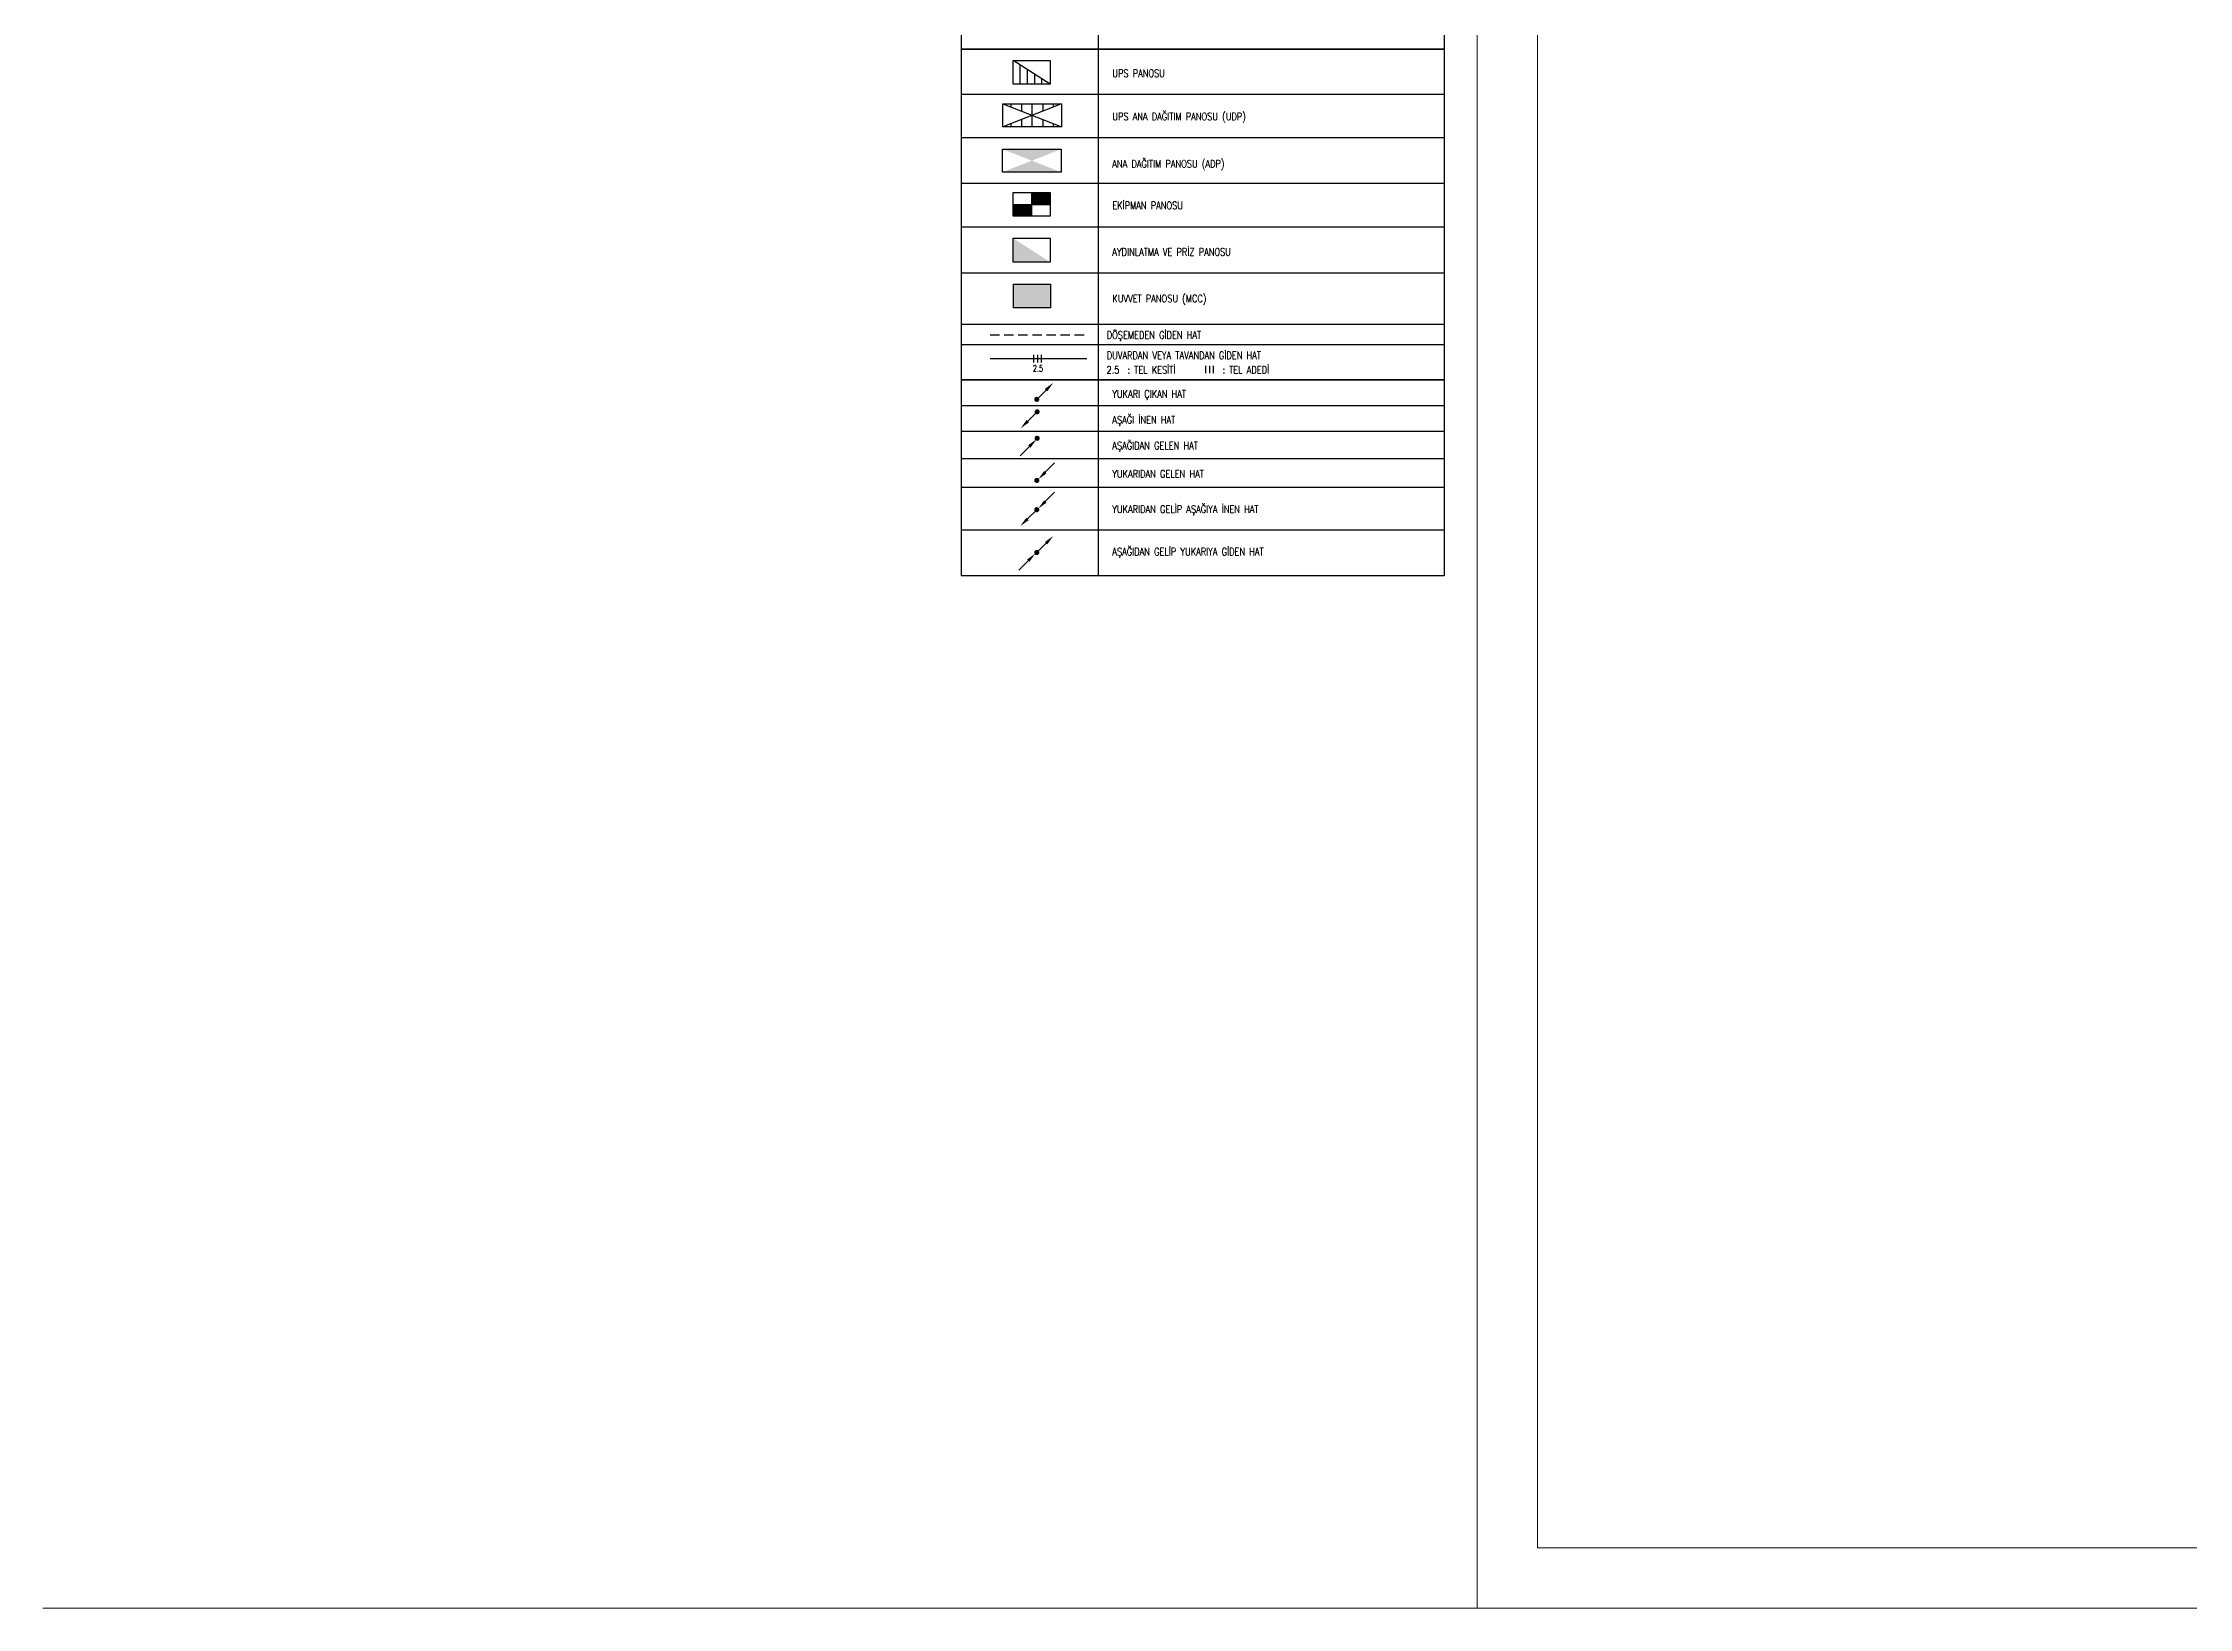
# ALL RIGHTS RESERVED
# Model space of a CAD drawing. Extents: x -1907 to 11890, y 0 to 8298.
# Drawn here: x -1907 to 947, y 0 to 2081 of the extents above; entities that cross this region are included whole.
import ezdxf

# ---------------------------------------------------------------- set-up
doc = ezdxf.new("R2010")
doc.units = 0
doc.header["$MEASUREMENT"] = 0
doc.linetypes.add('HIDDEN', pattern=[0.375, 0.25, -0.125])
for name, color, linetype, lineweight in [('10', 9, 'Continuous', 9), ('40A', 9, 'Continuous', 9), ('E-ANA DAĞITIM PANOSU', 7, 'Continuous', 30), ('E-AYDINLATMA VE PRİZ PANOSU', 7, 'Continuous', 30), ('E-AŞAĞI İNEN HAT', 7, 'Continuous', 30), ('E-AŞAĞIDAN GELEN HAT', 7, 'Continuous', 30), ('E-AŞAĞIDAN GELİP YUKARIYA GİDEN HAT', 7, 'Continuous', 30), ('E-EKİPMAN PANOSU', 7, 'Continuous', 30), ('E-KABLO', 7, 'Continuous', 30), ('E-KUVVET PANOSU (MCC)', 7, 'Continuous', 30), ('E-UPS ANA DAĞITIM PANOSU', 7, 'Continuous', 30), ('E-UPS PANOSU', 7, 'Continuous', 30), ('E-YAZI', 7, 'Continuous', 30), ('E-YUKARI ÇIKAN HAT', 7, 'Continuous', 30), ('E-YUKARIDAN GELEN HAT', 7, 'Continuous', 30), ('E-YUKARIDAN GELİP AŞAĞIYA İNEN HAT', 7, 'Continuous', 30)]:
    doc.layers.add(name, color=color, linetype=linetype, lineweight=lineweight)
doc.styles.add('E-YAZI', font='txttw.shx')

# ---------------------------------------------------------------- blocks, each defined once
blk = doc.blocks.new('100_UPS PANOSU')
at = {"layer": 'E-UPS PANOSU', "color": 4}
for p, q in [((-38.4, 49.4), (38.4, 49.4)), ((-38.4, 0), (-38.4, 49.4)), ((38.4, 0), (-38.4, 49.4)), ((38.4, 49.4), (38.4, 0)), ((38.4, 0), (-38.4, 0)), ((-23.4, 0), (-23.4, 39.7)), ((-8.4, 0), (-8.4, 30.1)), ((6.6, 0), (6.6, 20.4)), ((21.6, 0), (21.6, 10.8))]:
    blk.add_line(p, q, dxfattribs=at)
blk = doc.blocks.new('100_UPS ANA DAĞITIM PANOSU')
at = {"layer": 'E-UPS ANA DAĞITIM PANOSU', "color": 4}
for p, q in [((-4.87, 1.91), (4.87, 1.91)), ((-4.87, -1.91), (-4.87, 1.91)), ((-4.87, 1.91), (4.87, -1.91)), ((4.87, 1.91), (-4.87, -1.91)), ((-3.52, 1.91), (-3.52, 1.38)), ((-1.76, 1.91), (-1.76, 0.69)), ((0, -1.91), (0, 1.91)), ((1.76, 1.91), (1.76, 0.69)), ((3.52, 1.91), (3.52, 1.38)), ((4.87, 1.91), (4.87, -1.91)), ((4.87, -1.91), (-4.87, -1.91)), ((-3.52, -1.38), (-3.52, -1.91)), ((-1.76, -0.69), (-1.76, -1.91)), ((1.76, -0.69), (1.76, -1.91)), ((3.52, -1.38), (3.52, -1.91))]:
    blk.add_line(p, q, dxfattribs=at)
blk = doc.blocks.new('100_ANA DAĞITIM PANOSU')
at = {"layer": 'E-ANA DAĞITIM PANOSU', "color": 4}
for p, q in [((-4.87, 1.91), (4.87, 1.91)), ((-4.87, -1.91), (-4.87, 1.91)), ((4.87, 1.91), (4.87, -1.91)), ((4.87, -1.91), (-4.87, -1.91))]:
    blk.add_line(p, q, dxfattribs=at)
blk.add_solid([(-4.87, 1.91), (4.87, 1.91), (4.87, -1.91), (-4.87, -1.91)], dxfattribs=at)
blk = doc.blocks.new('100_EKİPMAN PANOSU')
at = {"layer": 'E-EKİPMAN PANOSU', "color": 4}
for p, q in [((-3.07, 3.95), (3.07, 3.95)), ((-3.07, 0), (-3.07, 3.95)), ((0, 3.95), (0, 0)), ((3.07, 3.95), (3.07, 0)), ((-3.07, 1.97), (3.07, 1.97)), ((3.07, 0), (-3.07, 0))]:
    blk.add_line(p, q, dxfattribs=at)
for points in [[(0, 3.95), (3.07, 3.95), (0, 1.97), (3.07, 1.97)], [(-3.07, 1.97), (0, 1.97), (-3.07, 0), (0, 0)]]:
    blk.add_solid(points, dxfattribs=at)
blk = doc.blocks.new('100_AYDINLATMA VE PRİZ PANOSU')
at = {"layer": 'E-AYDINLATMA VE PRİZ PANOSU', "color": 4}
for p, q in [((-3.07, 3.95), (3.07, 3.95)), ((-3.07, 0), (-3.07, 3.95)), ((3.07, 3.95), (3.07, 0)), ((3.07, 0), (-3.07, 0))]:
    blk.add_line(p, q, dxfattribs=at)
blk.add_solid([(3.07, 0), (-3.07, 0), (-3.07, 3.95)], dxfattribs=at)
blk = doc.blocks.new('100_KUVVET PANOSU (MCC)')
at = {"layer": 'E-KUVVET PANOSU (MCC)', "color": 4}
for p, q in [((-3.07, 3.95), (3.07, 3.95)), ((-3.07, 0), (-3.07, 3.95)), ((3.07, 3.95), (3.07, 0)), ((3.07, 0), (-3.07, 0))]:
    blk.add_line(p, q, dxfattribs=at)
blk.add_solid([(-3.07, 3.95), (3.07, 3.95), (-3.07, 0), (3.07, 0)], dxfattribs=at)
blk = doc.blocks.new('100_YUKARI ÇIKAN HAT')
at = {"layer": 'E-YUKARI ÇIKAN HAT', "color": 3, "linetype": 'Continuous'}
blk.add_line((2.47, 2.47), (0, 0), dxfattribs=at)
at = {"layer": 'E-YUKARI ÇIKAN HAT', "color": 4, "linetype": 'Continuous', "const_width": 0.675}
blk.add_lwpolyline([(-0.34, 0, 1), (0.34, 0, 1)], format="xyb", close=True, dxfattribs=at)
at = {"layer": 'E-YUKARI ÇIKAN HAT', "color": 3, "linetype": 'Continuous'}
blk.add_solid([(2.15, 2.79), (2.79, 2.15), (4.38, 4.38)], dxfattribs=at)
blk = doc.blocks.new('100_AŞAĞI İNEN HAT')
at = {"layer": 'E-AŞAĞI İNEN HAT', "color": 3, "linetype": 'Continuous'}
blk.add_line((-2.47, -2.47), (0, 0), dxfattribs=at)
at = {"layer": 'E-AŞAĞI İNEN HAT', "color": 4, "linetype": 'Continuous', "const_width": 0.675}
blk.add_lwpolyline([(-0.34, 0, 1), (0.34, 0, 1)], format="xyb", close=True, dxfattribs=at)
at = {"layer": 'E-AŞAĞI İNEN HAT', "color": 3, "linetype": 'Continuous'}
blk.add_solid([(-2.15, -2.79), (-2.79, -2.15), (-4.38, -4.38)], dxfattribs=at)
blk = doc.blocks.new('100_AŞAĞIDAN GELEN HAT')
at = {"layer": 'E-AŞAĞIDAN GELEN HAT', "color": 3, "linetype": 'Continuous'}
blk.add_line((-2.07, -2.17), (-4.55, -4.64), dxfattribs=at)
at = {"layer": 'E-AŞAĞIDAN GELEN HAT', "color": 4, "linetype": 'Continuous', "const_width": 0.675}
blk.add_lwpolyline([(-0.34, 0, 1), (0.34, 0, 1)], format="xyb", close=True, dxfattribs=at)
at = {"layer": 'E-AŞAĞIDAN GELEN HAT', "color": 3, "linetype": 'Continuous'}
blk.add_solid([(-2.39, -1.85), (-1.76, -2.49), (-0.16, -0.26)], dxfattribs=at)
blk = doc.blocks.new('100_YUKARIDAN GELEN HAT')
at = {"layer": 'E-YUKARIDAN GELEN HAT', "color": 3, "linetype": 'Continuous'}
blk.add_line((2.28, 2.17), (4.75, 4.65), dxfattribs=at)
at = {"layer": 'E-YUKARIDAN GELEN HAT', "color": 4, "linetype": 'Continuous', "const_width": 0.675}
blk.add_lwpolyline([(-0.34, 0, 1), (0.34, 0, 1)], format="xyb", close=True, dxfattribs=at)
at = {"layer": 'E-YUKARIDAN GELEN HAT', "color": 3, "linetype": 'Continuous'}
blk.add_solid([(2.59, 1.86), (1.96, 2.49), (0.37, 0.27)], dxfattribs=at)
blk = doc.blocks.new('100_YUKARIDAN GELİP AŞAĞIYA İNEN HAT')
at = {"layer": 'E-YUKARIDAN GELİP AŞAĞIYA İNEN HAT', "color": 3, "linetype": 'Continuous'}
for p, q in [((2.28, 2.17), (4.75, 4.65)), ((-2.47, -2.47), (0, 0))]:
    blk.add_line(p, q, dxfattribs=at)
at = {"layer": 'E-YUKARIDAN GELİP AŞAĞIYA İNEN HAT', "color": 4, "linetype": 'Continuous', "const_width": 0.675}
blk.add_lwpolyline([(-0.34, 0, 1), (0.34, 0, 1)], format="xyb", close=True, dxfattribs=at)
at = {"layer": 'E-YUKARIDAN GELİP AŞAĞIYA İNEN HAT', "color": 3, "linetype": 'Continuous'}
for points in [[(2.59, 1.86), (1.96, 2.49), (0.37, 0.27)], [(-2.15, -2.79), (-2.79, -2.15), (-4.38, -4.38)]]:
    blk.add_solid(points, dxfattribs=at)
blk = doc.blocks.new('100_AŞAĞIDAN GELİP YUKARIYA GİDEN HAT')
at = {"layer": 'E-AŞAĞIDAN GELİP YUKARIYA GİDEN HAT', "color": 3, "linetype": 'Continuous'}
for p, q in [((2.47, 2.47), (0, 0)), ((-2.28, -2.17), (-4.75, -4.65))]:
    blk.add_line(p, q, dxfattribs=at)
at = {"layer": 'E-AŞAĞIDAN GELİP YUKARIYA GİDEN HAT', "color": 4, "linetype": 'Continuous', "const_width": 0.675}
blk.add_lwpolyline([(0.34, 0, 1), (-0.34, 0, 1)], format="xyb", close=True, dxfattribs=at)
at = {"layer": 'E-AŞAĞIDAN GELİP YUKARIYA GİDEN HAT', "color": 3, "linetype": 'Continuous'}
for points in [[(2.15, 2.79), (2.79, 2.15), (4.38, 4.38)], [(-2.59, -1.86), (-1.96, -2.49), (-0.37, -0.27)]]:
    blk.add_solid(points, dxfattribs=at)

msp = doc.modelspace()

# ---------------------------------------------------------------- linework, layer by layer
at = {"layer": '10', "color": 6, "ltscale": 40}
msp.add_lwpolyline([(0, 0), (-1907.22, 0)], dxfattribs=at)
at = {"layer": '40A'}
for points in [[(5945, 4205), (0, 4205), (0, 0), (5945, 0)], [(5405.06, 80), (80, 80), (80, 4125), (5405.06, 4125)]]:
    msp.add_lwpolyline(points, close=True, dxfattribs=at)
at = {"layer": 'E-KABLO', "color": 6, "linetype": 'HIDDEN', "ltscale": 50}
msp.add_line((-647.8, 1692.77), (-519.22, 1692.77), dxfattribs=at)
at = {"layer": 'E-KABLO', "color": 6}
msp.add_line((-647.8, 1661.39), (-519.22, 1661.39), dxfattribs=at)
at = {"layer": 'E-KABLO', "color": 7}
for p, q in [((-589.82, 1666.39), (-589.82, 1656.39)), ((-584.82, 1666.39), (-584.82, 1656.39)), ((-579.82, 1666.39), (-579.82, 1656.39))]:
    msp.add_line(p, q, dxfattribs=at)
at = {"layer": 'E-YAZI', "color": 4}
for p, q in [((-686.21, 4013.44), (-686.21, 1372.72)), ((-43.88, 4013.44), (-43.88, 1372.72)), ((-43.88, 1372.72), (-686.21, 1372.72))]:
    msp.add_line(p, q, dxfattribs=at)
at = {"layer": 'E-YAZI', "color": 7}
for p, q in [((-503.94, 3954.36), (-503.94, 1372.72)), ((-43.88, 2072.83), (-686.21, 2072.83)), ((-43.88, 2012.34), (-686.21, 2012.34)), ((-43.88, 1954.75), (-686.21, 1954.75)), ((-43.88, 1894), (-686.21, 1894)), ((-43.88, 1894), (-686.21, 1894)), ((-43.88, 1836.16), (-686.21, 1836.16)), ((-43.88, 1775.07), (-686.21, 1775.07)), ((-43.88, 1706.94), (-686.21, 1706.94)), ((-43.88, 1679.62), (-686.21, 1679.62)), ((-43.88, 1633.25), (-686.21, 1633.25)), ((-361.11, 1651.8), (-361.11, 1641.8)), ((-356.11, 1651.8), (-356.11, 1641.8)), ((-351.11, 1651.8), (-351.11, 1641.8)), ((-43.88, 1598.76), (-686.21, 1598.76)), ((-43.88, 1564.27), (-686.21, 1564.27)), ((-43.88, 1527.91), (-686.21, 1527.91)), ((-43.88, 1490.01), (-686.21, 1490.01)), ((-43.88, 1433.05), (-686.21, 1433.05))]:
    msp.add_line(p, q, dxfattribs=at)
at = {"layer": 'E-YAZI', "color": 7, "linetype": 'Continuous'}
for p, q in [((-686.21, 2072.83), (-43.88, 2072.83)), ((-686.21, 2072.83), (-43.88, 2072.83)), ((-686.21, 1633.25), (-43.88, 1633.25))]:
    msp.add_line(p, q, dxfattribs=at)

# ---------------------------------------------------------------- block references
at = {"layer": 'E-ANA DAĞITIM PANOSU', "xscale": 8, "yscale": 8, "zscale": 8}
msp.add_blockref('100_ANA DAĞITIM PANOSU', (-592.31, 1924.56), dxfattribs=at)
at = {"layer": 'E-AYDINLATMA VE PRİZ PANOSU', "xscale": 8, "yscale": 8, "zscale": 8}
msp.add_blockref('100_AYDINLATMA VE PRİZ PANOSU', (-592.6, 1789.81), dxfattribs=at)
at = {"layer": 'E-AŞAĞI İNEN HAT', "xscale": 5, "yscale": 5, "zscale": 5}
msp.add_blockref('100_AŞAĞI İNEN HAT', (-585.17, 1590.63), dxfattribs=at)
at = {"layer": 'E-AŞAĞIDAN GELEN HAT', "xscale": 5, "yscale": 5, "zscale": 5}
msp.add_blockref('100_AŞAĞIDAN GELEN HAT', (-585.17, 1555.42), dxfattribs=at)
at = {"layer": 'E-AŞAĞIDAN GELİP YUKARIYA GİDEN HAT', "xscale": 5, "yscale": 5, "zscale": 5}
msp.add_blockref('100_AŞAĞIDAN GELİP YUKARIYA GİDEN HAT', (-585.69, 1403.52), dxfattribs=at)
at = {"layer": 'E-EKİPMAN PANOSU', "xscale": 8, "yscale": 8, "zscale": 8}
msp.add_blockref('100_EKİPMAN PANOSU', (-592.6, 1850.59), dxfattribs=at)
at = {"layer": 'E-KUVVET PANOSU (MCC)', "xscale": 8, "yscale": 8, "zscale": 8}
msp.add_blockref('100_KUVVET PANOSU (MCC)', (-592.18, 1728.97), dxfattribs=at)
at = {"layer": 'E-UPS ANA DAĞITIM PANOSU', "xscale": 8, "yscale": 8, "zscale": 8}
msp.add_blockref('100_UPS ANA DAĞITIM PANOSU', (-591.83, 1984.84), dxfattribs=at)
at = {"layer": 'E-UPS PANOSU', "xscale": 0.6400002083427264, "yscale": 0.6400002083427264, "zscale": 0.6400002083427264}
msp.add_blockref('100_UPS PANOSU', (-592.6, 2026.07), dxfattribs=at)
at = {"layer": 'E-YUKARI ÇIKAN HAT', "xscale": 5, "yscale": 5, "zscale": 5}
msp.add_blockref('100_YUKARI ÇIKAN HAT', (-585.69, 1607.19), dxfattribs=at)
at = {"layer": 'E-YUKARIDAN GELEN HAT', "xscale": 5, "yscale": 5, "zscale": 5}
msp.add_blockref('100_YUKARIDAN GELEN HAT', (-585.69, 1499.42), dxfattribs=at)
at = {"layer": 'E-YUKARIDAN GELİP AŞAĞIYA İNEN HAT', "xscale": 5, "yscale": 5, "zscale": 5}
msp.add_blockref('100_YUKARIDAN GELİP AŞAĞIYA İNEN HAT', (-585.69, 1460.48), dxfattribs=at)

# ---------------------------------------------------------------- texts
at = {"layer": 'E-KABLO', "color": 3, "linetype": 'Continuous', "style": 'E-YAZI', "width": 0.7}
msp.add_text('2.5', height=8.75, dxfattribs=at).set_placement((-591.06, 1644.02))
at = {"layer": 'E-YAZI', "color": 3, "style": 'E-YAZI', "width": 0.8}
for s, p in [('UPS PANOSU', (-485.22, 2035.74)), ('UPS ANA DAĞITIM PANOSU (UDP)', (-485.22, 1978.28)), ('ANA DAĞITIM PANOSU (ADP)', (-485.22, 1915.42)), ('EKİPMAN PANOSU', (-485.22, 1860.05)), ('AYDINLATMA VE PRİZ PANOSU', (-485.22, 1798.17)), ('KUVVET PANOSU (MCC)', (-485.22, 1736.25)), ('DÖŞEMEDEN GİDEN HAT', (-492.62, 1687.73)), ('DUVARDAN VEYA TAVANDAN GİDEN HAT', (-492.62, 1660.64)), ('2.5', (-492.95, 1641.36)), (': TEL KESİTİ', (-465.06, 1641.36)), (': TEL ADEDİ', (-338.75, 1641.36)), ('YUKARI ÇIKAN HAT', (-485.22, 1609.35)), ('AŞAĞI İNEN HAT', (-485.22, 1574.93)), ('AŞAĞIDAN GELEN HAT', (-485.22, 1540.65)), ('YUKARIDAN GELEN HAT', (-485.22, 1503.12)), ('YUKARIDAN GELİP AŞAĞIYA İNEN HAT', (-485.22, 1456.15)), ('AŞAĞIDAN GELİP YUKARIYA GİDEN HAT', (-485.22, 1399.59))]:
    msp.add_text(s, height=10, dxfattribs=at).set_placement(p)

doc.saveas('drawing.dxf')
